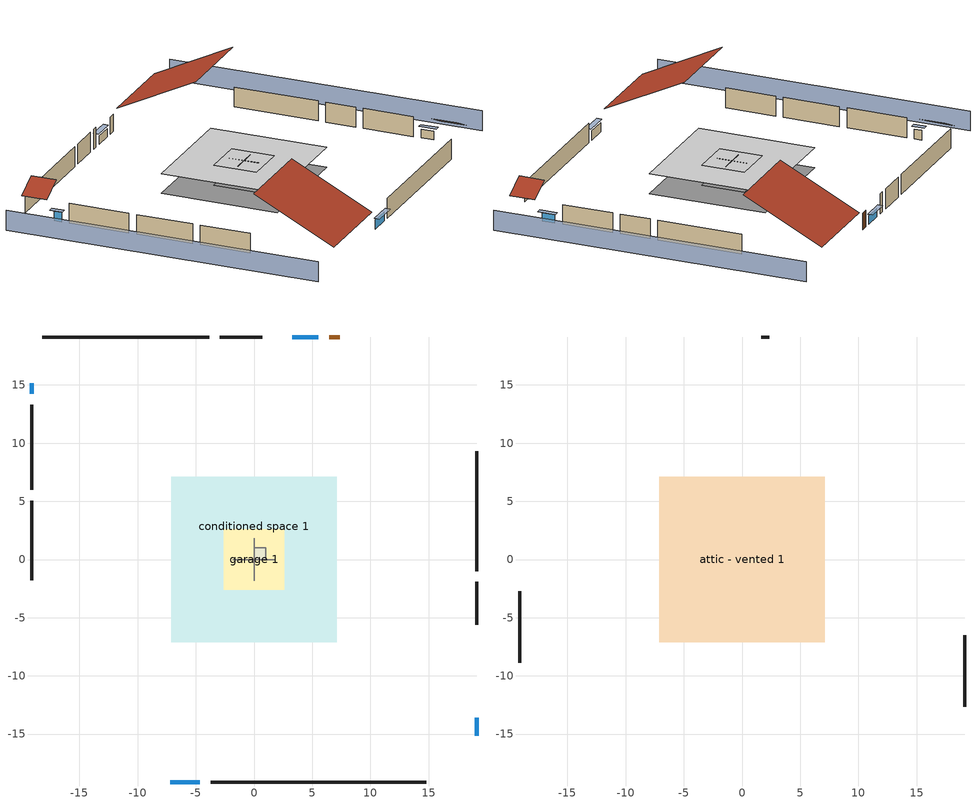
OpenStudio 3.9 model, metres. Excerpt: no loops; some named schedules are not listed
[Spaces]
garage 1
 floor foundation (Slab1 construction): -2.59,-2.59 -2.59,2.59 2.59,2.59 2.59,-2.59 z0
 wall outside (Wall1 construction): -19.12,13.3 -19.12,5.99 z0:2.44
 wall outside (Wall2 construction): 0.72,19.12 -2.93,19.12 z0:2.44
 wall outside (Wall12 construction): 19.12,-5.59 19.12,-1.93 z0:2.44
 wall to conditioned space 1 (Wall5 construction Reversed): -1.83,0 1.83,0 z0:2.44
 wall to conditioned space 1 (Wall6 construction Reversed): 0,-1.83 0,1.83 z0:2.44
conditioned space 1
 floor foundation (Slab2 construction): -7.11,-7.11 -7.11,7.11 7.11,7.11 7.11,-7.11 z0
 wall outside (Wall3 construction): -3.72,-19.12 14.81,-19.12 z0:2.44
 wall outside (Wall4 construction): -19.12,5.06 -19.12,-1.79 z0:2.44
 wall outside (Wall7 construction): -3.86,19.12 -18.19,19.12 z0:2.44
 wall outside (Wall8 construction): 19.12,-1 19.12,9.29 z0:2.44
 wall outside (AdiabaticWallConstruction): -7.21,-19.12 -4.65,-19.12 z0:1.13; -19.12,15.13 -19.12,14.23 z0:1.19; 5.54,19.12 3.27,19.12 / 19.12,-15.13 19.12,-13.59 z0:1.04
 wall outside (AdiabaticWallConstruction 1): 7.38,19.12 6.46,19.12 z0:2.03
 window (WindowConstruction): -7.21,-19.12 -4.65,-19.12 z0:1.13
 window (WindowConstruction 1): -19.12,15.13 -19.12,14.23 z0:1.19
 window (WindowConstruction 2): 5.53,19.12 3.27,19.12 z0:1.04
 window (WindowConstruction 3): 19.12,-15.13 19.12,-13.59 z0:1.04
 door (Door): 7.38,19.12 6.46,19.12 z0:2.03
furnace airloop ret air space
 floor adiabatic (AdiabaticConst): 0,0 0,1 1,1 1,0 z0
 wall adiabatic (AdiabaticConst): 0,1 0,0 1,0 1,1 0,1 z0:1
 ceiling adiabatic (AdiabaticConst): 1,0 1,1 0,1 0,0 z1
attic - vented 1
 floor to garage 1 (Floor1 construction): -2.59,-2.59 -2.59,2.59 2.59,2.59 2.59,-2.59 z2.44
 floor to conditioned space 1 (Floor2 construction Reversed): -7.11,-7.11 -7.11,7.11 7.11,7.11 7.11,-7.11 z2.44
 wall outside (Wall9 construction): -19.12,-2.72 -19.12,-8.87 z0:2.44
 wall outside (Wall10 construction): 19.12,-12.66 19.12,-6.52 z0:2.44
 wall outside (Wall11 construction): 2.34,19.12 1.65,19.12 z0:2.44
 roof outside (Roof1 construction): -8.13,-19.12,2.44 -8.13,-9.29,7.35 -19.12,-9.29,7.35 -19.12,-19.12,2.44
 roof outside (Roof2 construction): -19.12,16.06,2.44 -16.38,16.06,3.81 -16.38,19.12,3.81 -19.12,19.12,2.44
 roof outside (Roof3 construction): 19.12,-16.06,2.44 16.38,-16.06,3.81 16.38,-19.12,3.81 19.12,-19.12,2.44
 roof outside (Roof4 construction): 8.31,19.12,2.44 8.31,9.45,7.27 19.12,9.45,7.27 19.12,19.12,2.44
shading: 23.69,-19.12 23.69,19.12 / -23.69,19.12 -23.69,-19.12 z0:2.44; -4.35,-19.12 -7.51,-19.12 -7.51,-19.73 -4.35,-19.73 z1.43; -19.12,13.93 -19.12,15.44 -19.73,15.44 -19.73,13.93 z1.49; 2.96,19.12 5.84,19.12 5.84,19.73 2.96,19.73 z1.34; 19.12,-13.29 19.12,-15.44 19.73,-15.44 19.73,-13.29 z1.34
[Site]
Portland Intl Arpt_OR: Latitude {deg}=45.59; Longitude {deg}=-122.6; Time Zone {hr}=-8; Elevation {m}=33; Terrain=Suburbs; Keep Site Location Information=Yes
[Site:GroundTemperature:Shallow]
10.2558, 8.96328, 8.85977, 9.47314, 11.9355, 14.3863, 16.5111, 17.8571, 17.9714, 16.8767, 14.8061, 12.4304
[Site:WaterMainsTemperature]
Calculation Method=Schedule; Temperature Schedule=mains temperature schedule
[Building]
Building 1
[Material] Roughness=Rough
Name | Thickness {m} | Conductivity {W/m-K} | Density {kg/m3} | Specific Heat {J/kg-K} | Thermal Absorptance | Solar Absorptance | Visible Absorptance
asphalt or fiberglass shingles | 0.00635 | 0.162714 | 1121.4 | 1465.45 | 0.9 | 0.85 | 0.85
roof rigid ins | 0.00281632 | 0.029427 | 32.04 | 1214.23 | 0.9 | 0.7 | 0.7
osb sheathing 0.5 in. | 0.0127 | 0.115458 | 512.64 | 1214.23 | 0.9 | 0.6 | 0.6
wood siding | 0.0254 | 0.102417 | 544.68 | 1172.36 | 0.9 | 0.85 | 0.85
osb sheathing 0.5 in. 1 | 0.0127 | 0.115458 | 512.64 | 1214.23 | 0.9 | 0.7 | 0.7
wall stud and cavity | 0.1397 | 0.727959 | 139.0536 | 1170.24 | 0.9 | 0.6 | 0.6
wall stud and cavity 1 | 0.1397 | 0.550994 | 139.0536 | 1170.24 | 0.9 | 0.7 | 0.7
gypsum board | 0.0127 | 0.160291 | 801 | 837.4 | 0.9 | 0.6 | 0.6
osb sheathing 0.5 in. 2; osb sheathing 0.5 in. 3 | 0.0127 | 0.115458 | 512.64 | 1214.23
wall stud and cavity 2 | 0.1397 | 0.335416 | 139.0536 | 1170.24 | 0.9 | 0.7 | 0.7
ceiling stud and cavity | 0.1397 | 1.39189 | 65.682 | 1177.47 | 0.9 | 0.7 | 0.7
ceiling loosefill ins | 0.0846667 | 0.0480833 | 16.02 | 1046.75 | 0.9 | 0.7 | 0.7
ceiling stud and cavity 1 | 0.1397 | 0.302811 | 65.682 | 1177.47 | 0.9 | 0.7 | 0.7
concrete 4.0 in. | 0.1016 | 1.803125 | 2242.8 | 837.4 | 0.9 | 0.7 | 0.7
floor covering | 0.0127 | 0.0450781 | 54.468 | 1339.84 | 0.9 | 0.9 | 0.9
wood siding 1; wood siding 2 | 0.0254 | 0.102417 | 544.68 | 1172.36
wall rigid ins | 0.512978 | 0.029427 | 32.04 | 1214.23 | 0.9 | 0.7 | 0.7
wall stud and cavity 3 | 0.0889 | 0.380278 | 52.3479 | 1209.89 | 0.9 | 0.7 | 0.7
door material | 0.04445 | 0.0612267 | 512.64 | 1214.23 | 0.9 | 0.7 | 0.7
wall stud and cavity 4 | 0.0889 | 0.391764 | 83.0341 | 1211.67 | 0.9 | 0.7 | 0.7
furniture material conditioned space 1; furniture material garage 1 | 0.1524 | 0.115458 | 640.8 | 1214.23 | 0.9 | 0.6 | 0.6
[Construction]
Roof1 construction; Roof2 construction; Roof3 construction; Roof4 construction: asphalt or fiberglass shingles, roof rigid ins, osb sheathing 0.5 in.
Wall1 construction; Wall2 construction: wood siding, osb sheathing 0.5 in. 1, wall stud and cavity
Wall3 construction; Wall4 construction: wood siding, osb sheathing 0.5 in. 1, wall stud and cavity 1, gypsum board
Wall5 construction Reversed: gypsum board, wall stud and cavity 2, osb sheathing 0.5 in. 2
Wall6 construction Reversed: gypsum board, wall stud and cavity 2, osb sheathing 0.5 in. 3
Wall7 construction; Wall8 construction: wood siding, osb sheathing 0.5 in. 3, wall stud and cavity 1, gypsum board
Wall9 construction; Wall10 construction; Wall11 construction; Wall12 construction: wood siding, osb sheathing 0.5 in. 3, wall stud and cavity
Floor1 construction: ceiling stud and cavity
Floor2 construction Reversed: gypsum board, ceiling stud and cavity 1, ceiling loosefill ins
Slab1 construction: concrete 4.0 in.
Slab2 construction: concrete 4.0 in., floor covering
WindowConstruction; WindowConstruction 1; WindowConstruction 2; WindowConstruction 3: WindowMaterial
AdiabaticWallConstruction: wood siding 1, wall rigid ins, wall stud and cavity 3, gypsum board
Door: door material
AdiabaticWallConstruction 1: wood siding 2, wall rigid ins, wall stud and cavity 3, gypsum board
PartitionWallConstruction: gypsum board, wall stud and cavity 4, gypsum board
furniture construction conditioned space 1: furniture material conditioned space 1
furniture construction garage 1: furniture material garage 1
AdiabaticConst: Adiabatic
[WindowMaterial:SimpleGlazingSystem]
WindowMaterial: U-Factor {W/m2-K}=2.15764; Solar Heat Gain Coefficient=0.44
[Material:NoMass]
Adiabatic: Roughness=Rough; Thermal Resistance {m2-K/W}=176.1
[ThermalZone] Multiplier=1; Use Ideal Air Loads=No
Name | Volume {m3} | Thermostat
conditioned space | 493.619 | conditioned space temperature setpoint
attic - vented | 258.62
garage | 65.242
furnace airloop ret air zone | 1
[Sizing:Zone] Zone Cooling Design Supply Air Temperature Input Method=SupplyAirTemperature; Zone Cooling Design Supply Air Temperature {C}=14; Zone Cooling Design Supply Air Temperature Difference {deltaC}=11.11; Zone Heating Design Supply Air Temperature Input Method=SupplyAirTemperature; Zone Heating Design Supply Air Temperature {C}=40; Zone Heating Design Supply Air Temperature Difference {deltaC}=11.11; Zone Cooling Design Supply Air Humidity Ratio {kg-H2O/kg-air}=0.0085; Zone Heating Design Supply Air Humidity Ratio {kg-H2O/kg-air}=0.008; Cooling Design Air Flow Method=DesignDay; Heating Design Air Flow Method=DesignDay; Account for Dedicated Outdoor Air System=No; Dedicated Outdoor Air System Control Strategy=NeutralSupplyAir; Dedicated Outdoor Air Low Setpoint Temperature for Design {C}=autosize; Dedicated Outdoor Air High Setpoint Temperature for Design {C}=autosize; Zone Load Sizing Method=Sensible Load Only No Latent Load; Zone Latent Cooling Design Supply Air Humidity Ratio Input Method=HumidityRatioDifference; Zone Cooling Design Supply Air Humidity Ratio Difference {kgWater/kgDryAir}=0.005; Zone Latent Heating Design Supply Air Humidity Ratio Input Method=HumidityRatioDifference; Zone Humidification Design Supply Air Humidity Ratio Difference {kgWater/kgDryAir}=0.005; Sizing Option=Coincident
attic - vented; garage; furnace airloop ret air zone
[Space]
Name | Thermal Zone | Volume {m3}
conditioned space 1 | conditioned space | 493.619
attic - vented 1 | attic - vented | 258.62
garage 1 | garage | 65.242
furnace airloop ret air space | furnace airloop ret air zone
[ThermostatSetpoint:DualSetpoint]
conditioned space temperature setpoint: Heating Setpoint Temperature Schedule=heating setpoint; Cooling Setpoint Temperature Schedule=cooling setpoint; Temperature Difference Between Cutout And Setpoint {deltaC}=0
[Foundation:Kiva] Wall Height Above Grade {m}=0.1016; Wall Depth Below Slab {m}=0.2032
Name | Initial Indoor Air Temperature {C}
Foundation Kiva 1 | 13.4258
Foundation Kiva 2 | 21.1111
[Foundation:Kiva:Settings]
Soil Conductivity {W/m-K}=1.3848; Soil Density {kg/m3}=1842.3; Soil Specific Heat {J/kg-K}=418.7; Ground Solar Absorptivity=0.9; Ground Thermal Absorptivity=0.9; Ground Surface Roughness {m}=0.03; Far-Field Width {m}=40; Deep-Ground Boundary Condition=ZeroFlux; Deep-Ground Depth {m}=40; Minimum Cell Dimension {m}=0.2; Maximum Cell Growth Coefficient=3; Simulation Timestep=Timestep
[SurfaceProperty:ExposedFoundationPerimeter] Exposed Perimeter Calculation Method=TotalExposedPerimeter
Name | Total Exposed Perimeter {m}
Slab1 | 14.6304
Slab2 | 54.01056
[SurfaceProperty:IncidentSolarMultiplier] Incident Solar Multiplier=1; Incident Solar Multiplier Schedule=trans schedule winter=0.85 summer=0.7
Window1; Window2; Window3; Window4
[InternalMass:Definition] Design Level Calculation Method=SurfaceArea
Name | Construction | Surface Area {m2}
partition wall mass | PartitionWallConstruction | 202.436
furniture mass conditioned space 1 | furniture construction conditioned space 1 | 80.97429
furniture mass garage 1 | furniture construction garage 1 | 2.67561
[InternalMass] Multiplier=1
Name | Internal Mass Definition | Space or SpaceType
partition wall mass | partition wall mass | conditioned space 1
furniture mass conditioned space 1 | furniture mass conditioned space 1 | conditioned space 1
furniture mass garage 1 | furniture mass garage 1 | garage 1
[EnergyManagementSystem:Sensor]
Name | Output Variable or Output Meter Index Key | Output Variable or Output Meter
water_heater_amb_temp | garage | Zone Mean Air Temperature
water_heater_amb_rh | garage | Zone Air Relative Humidity
water_heater_T_set | water heater setpoint | Schedule Value
out_pb_s |  | Site Outdoor Air Barometric Pressure
out_wt_s |  | Site Outdoor Air Humidity Ratio
site_vw_s |  | Site Wind Speed
cool_season | cooling season schedule | Schedule Value
furnace_airloop_AH_MFR_s | Node 6 | System Node Mass Flow Rate
furnace_airloop_AH_VFR_s | Node 6 | System Node Current Density Volume Flow Rate
furnace_airloop_AH_Tout_s | Node 6 | System Node Temperature
furnace_airloop_AH_Wout_s | Node 6 | System Node Humidity Ratio
furnace_airloop_RA_T_s | Node 9 | System Node Temperature
furnace_airloop_Ra_W_s | Node 9 | System Node Humidity Ratio
furnace_airloop_0_DZ_T_s | attic - vented | Zone Air Temperature
furnace_airloop_0_DZ_W_s | attic - vented | Zone Mean Air Humidity Ratio
natural_vent_s | natural vent schedule | Schedule Value
htg_sp_s | heating setpoint | Schedule Value
clg_sp_s | cooling setpoint | Schedule Value
mech_vent_range_fan_0_sch_s | mech vent range fan 0 schedule | Schedule Value
mech_vent_bath_fan_0_sch_s | mech vent bath fan 0 schedule | Schedule Value
clothes_dryer_exhaust_0_sch_s | clothes_dryer | Schedule Value
htg_load_cond |  | Heating:EnergyTransfer:Zone:CONDITIONED SPACE
clg_load_cond |  | Cooling:EnergyTransfer:Zone:CONDITIONED SPACE
htg_load_duct |  | Heating:EnergyTransfer:Zone:FURNACE AIRLOOP RET AIR ZONE
clg_load_duct |  | Cooling:EnergyTransfer:Zone:FURNACE AIRLOOP RET AIR ZONE
s_conv | Floor2 | Surface Inside Face Convection Heat Gain Energy
s_ig | Floor2 | Surface Inside Face Internal Gains Radiation Heat Gain Energy
s_sol | Floor2 | Surface Inside Face Solar Radiation Heat Gain Energy
s_lgt | Floor2 | Surface Inside Face Lights Radiation Heat Gain Energy
s_surf | Floor2 | Surface Inside Face Net Surface Thermal Radiation Heat Gain Energy
s_conv_1 | Slab2 | Surface Inside Face Convection Heat Gain Energy
s_ig_1 | Slab2 | Surface Inside Face Internal Gains Radiation Heat Gain Energy
s_sol_1 | Slab2 | Surface Inside Face Solar Radiation Heat Gain Energy
s_lgt_1 | Slab2 | Surface Inside Face Lights Radiation Heat Gain Energy
s_surf_1 | Slab2 | Surface Inside Face Net Surface Thermal Radiation Heat Gain Energy
ss_sol | Door1 | Surface Inside Face Solar Radiation Heat Gain Energy
ss_lgt | Door1 | Surface Inside Face Lights Radiation Heat Gain Energy
ss_conv | Door1 | Surface Inside Face Convection Heat Gain Energy
ss_ig | Door1 | Surface Inside Face Internal Gains Radiation Heat Gain Energy
ss_surf | Door1 | Surface Inside Face Net Surface Thermal Radiation Heat Gain Energy
ss_conv_1 | Window1 | Surface Inside Face Convection Heat Gain Energy
ss_ig_1 | Window1 | Surface Inside Face Internal Gains Radiation Heat Gain Energy
ss_surf_1 | Window1 | Surface Inside Face Net Surface Thermal Radiation Heat Gain Energy
ss_trans_in | Window1 | Surface Window Transmitted Solar Radiation Rate
ss_back_out | Window1 | Surface Window Shortwave from Zone Back Out Window Heat Transfer Rate
ss_trans_out | Window1 | Surface Inside Face Initial Transmitted Diffuse Transmitted Out Window Solar Radiation Rate
ss_conv_2 | Window2 | Surface Inside Face Convection Heat Gain Energy
ss_ig_2 | Window2 | Surface Inside Face Internal Gains Radiation Heat Gain Energy
ss_surf_2 | Window2 | Surface Inside Face Net Surface Thermal Radiation Heat Gain Energy
ss_trans_in_1 | Window2 | Surface Window Transmitted Solar Radiation Rate
ss_back_out_1 | Window2 | Surface Window Shortwave from Zone Back Out Window Heat Transfer Rate
ss_trans_out_1 | Window2 | Surface Inside Face Initial Transmitted Diffuse Transmitted Out Window Solar Radiation Rate
ss_conv_3 | Window3 | Surface Inside Face Convection Heat Gain Energy
ss_ig_3 | Window3 | Surface Inside Face Internal Gains Radiation Heat Gain Energy
ss_surf_3 | Window3 | Surface Inside Face Net Surface Thermal Radiation Heat Gain Energy
ss_trans_in_2 | Window3 | Surface Window Transmitted Solar Radiation Rate
ss_back_out_2 | Window3 | Surface Window Shortwave from Zone Back Out Window Heat Transfer Rate
ss_trans_out_2 | Window3 | Surface Inside Face Initial Transmitted Diffuse Transmitted Out Window Solar Radiation Rate
ss_conv_4 | Window4 | Surface Inside Face Convection Heat Gain Energy
ss_ig_4 | Window4 | Surface Inside Face Internal Gains Radiation Heat Gain Energy
ss_surf_4 | Window4 | Surface Inside Face Net Surface Thermal Radiation Heat Gain Energy
ss_trans_in_3 | Window4 | Surface Window Transmitted Solar Radiation Rate
ss_back_out_3 | Window4 | Surface Window Shortwave from Zone Back Out Window Heat Transfer Rate
ss_trans_out_3 | Window4 | Surface Inside Face Initial Transmitted Diffuse Transmitted Out Window Solar Radiation Rate
s_conv_2 | Wall3 | Surface Inside Face Convection Heat Gain Energy
s_ig_2 | Wall3 | Surface Inside Face Internal Gains Radiation Heat Gain Energy
s_sol_2 | Wall3 | Surface Inside Face Solar Radiation Heat Gain Energy
s_lgt_2 | Wall3 | Surface Inside Face Lights Radiation Heat Gain Energy
s_surf_2 | Wall3 | Surface Inside Face Net Surface Thermal Radiation Heat Gain Energy
s_conv_3 | Wall4 | Surface Inside Face Convection Heat Gain Energy
s_ig_3 | Wall4 | Surface Inside Face Internal Gains Radiation Heat Gain Energy
s_sol_3 | Wall4 | Surface Inside Face Solar Radiation Heat Gain Energy
s_lgt_3 | Wall4 | Surface Inside Face Lights Radiation Heat Gain Energy
s_surf_3 | Wall4 | Surface Inside Face Net Surface Thermal Radiation Heat Gain Energy
s_conv_4 | Wall5 | Surface Inside Face Convection Heat Gain Energy
s_ig_4 | Wall5 | Surface Inside Face Internal Gains Radiation Heat Gain Energy
s_sol_4 | Wall5 | Surface Inside Face Solar Radiation Heat Gain Energy
s_lgt_4 | Wall5 | Surface Inside Face Lights Radiation Heat Gain Energy
s_surf_4 | Wall5 | Surface Inside Face Net Surface Thermal Radiation Heat Gain Energy
s_conv_5 | Wall6 | Surface Inside Face Convection Heat Gain Energy
s_ig_5 | Wall6 | Surface Inside Face Internal Gains Radiation Heat Gain Energy
s_sol_5 | Wall6 | Surface Inside Face Solar Radiation Heat Gain Energy
s_lgt_5 | Wall6 | Surface Inside Face Lights Radiation Heat Gain Energy
s_surf_5 | Wall6 | Surface Inside Face Net Surface Thermal Radiation Heat Gain Energy
s_conv_6 | Wall7 | Surface Inside Face Convection Heat Gain Energy
s_ig_6 | Wall7 | Surface Inside Face Internal Gains Radiation Heat Gain Energy
s_sol_6 | Wall7 | Surface Inside Face Solar Radiation Heat Gain Energy
s_lgt_6 | Wall7 | Surface Inside Face Lights Radiation Heat Gain Energy
s_surf_6 | Wall7 | Surface Inside Face Net Surface Thermal Radiation Heat Gain Energy
s_conv_7 | Wall8 | Surface Inside Face Convection Heat Gain Energy
s_ig_7 | Wall8 | Surface Inside Face Internal Gains Radiation Heat Gain Energy
s_sol_7 | Wall8 | Surface Inside Face Solar Radiation Heat Gain Energy
s_lgt_7 | Wall8 | Surface Inside Face Lights Radiation Heat Gain Energy
s_surf_7 | Wall8 | Surface Inside Face Net Surface Thermal Radiation Heat Gain Energy
im_conv | furniture mass conditioned space 1 | Surface Inside Face Convection Heat Gain Energy
im_ig | furniture mass conditioned space 1 | Surface Inside Face Internal Gains Radiation Heat Gain Energy
im_sol | furniture mass conditioned space 1 | Surface Inside Face Solar Radiation Heat Gain Energy
[ElectricEquipment:Definition] Design Level Calculation Method=EquipmentLevel
Name | Design Level {W} | Fraction Latent | Fraction Radiant | Fraction Lost
ceiling fan | 16.0871 | 0 | 0.558 | 0
clothes washer | 2603.56 | 0.03 | 0.162 | 0.7
clothes dryer | 1459.44 | 0.015 | 0.081 | 0.85
dishwasher | 3840.31 | 0.3 | 0.18 | 0.4
fridge | 49.4292 | 0 | 0.6 | 0
freezer | 194.914 | 0 | 0.6 | 0
cooking range | 4554.64 | 0.08 | 0.432 | 0.2
misc tv | 955.148 | 0 | 0.6 | 0
misc plug loads | 324.516 | 0.021 | 0.558 | 0.049
whole house fan; mech vent house fan | 0 | 0 | 0 | 1
mech vent house fan cfis | 0 | 0 | 0 | 0
mech vent range fan 0; mech vent bath fan 0 | 30 | 0 | 0 | 1
[ElectricEquipment]
Name | Electric Equipment Definition | Space or SpaceType | Schedule
ceiling fan | ceiling fan | conditioned space 1 | ceiling_fan
clothes washer | clothes washer | conditioned space 1 | clothes_washer
clothes dryer | clothes dryer | conditioned space 1 | clothes_dryer
dishwasher | dishwasher | conditioned space 1 | dishwasher
fridge | fridge | conditioned space 1 | fridge schedule
freezer | freezer | garage 1 | freezer schedule
cooking range | cooking range | conditioned space 1 | cooking_range
misc tv | misc tv | conditioned space 1 | plug_loads_tv
misc plug loads | misc plug loads | conditioned space 1 | plug_loads_other
whole house fan | whole house fan | conditioned space 1 | Always On Discrete
mech vent house fan | mech vent house fan | conditioned space 1 | mech vent house fan schedule
mech vent house fan cfis | mech vent house fan cfis | conditioned space 1 | mech vent house fan cfis schedule
mech vent range fan 0 | mech vent range fan 0 | conditioned space 1 | mech vent range fan 0 schedule
mech vent bath fan 0 | mech vent bath fan 0 | conditioned space 1 | mech vent bath fan 0 schedule
[OtherEquipment:Definition] Design Level Calculation Method=EquipmentLevel
Name | Design Level {W} | Fraction Latent | Fraction Radiant | Fraction Lost
water heater sens; furnace airloop_0 SupSensLkToCond; furnace airloop_0 SupCondToLv; furnace airloop_0 RetCondToRP; furnace airloop_0 RetSensLkToRP; furnace airloop_0 SupCondToDZ; furnace airloop_0 RetCondToDZ; furnace airloop_0 SupSensLkToDZ; mech vent house fan sensible load | 0 | 0 | 0 | 0
water heater lat; furnace airloop_0 SupLatLkToCond; furnace airloop_0 RetLatLkToRP; furnace airloop_0 SupLatLkToDZ; mech vent house fan latent load | 0 | 1 | 0 | 0
water heater energy adjustment1 | 0.01 | 0 | 0 | 1
clothes dryer 2 | 19388.9 | 0.015 | 0.081 | 0.85
cooking range 2 | 0 | 0.08 | 0.432 | 0.2
general water use sensible | -25.2881 | 0 | 0.6 | 0
general water use latent | 25.6591 | 1 | 0 | 0
[OtherEquipment]
Name | Other Equipment Definition | Space or SpaceType | Schedule | Fuel Type
water heater sens | water heater sens | garage 1 | Always On Discrete
water heater lat | water heater lat | garage 1 | Always On Discrete
water heater energy adjustment1 | water heater energy adjustment1 | garage 1 | Always On Discrete | Electricity
clothes dryer 1 | clothes dryer 2 | conditioned space 1 | clothes_dryer | NaturalGas
cooking range 1 | cooking range 2 | conditioned space 1 | cooking_range | Electricity
general water use sensible | general water use sensible | conditioned space 1 | general water use schedule
general water use latent | general water use latent | conditioned space 1 | general water use schedule
furnace airloop_0 SupSensLkToCond | furnace airloop_0 SupSensLkToCond | conditioned space 1 | Always On Discrete
furnace airloop_0 SupLatLkToCond | furnace airloop_0 SupLatLkToCond | conditioned space 1 | Always On Discrete
furnace airloop_0 SupCondToLv | furnace airloop_0 SupCondToLv | conditioned space 1 | Always On Discrete
furnace airloop_0 RetCondToRP | furnace airloop_0 RetCondToRP | furnace airloop ret air space | Always On Discrete
furnace airloop_0 RetSensLkToRP | furnace airloop_0 RetSensLkToRP | furnace airloop ret air space | Always On Discrete
furnace airloop_0 RetLatLkToRP | furnace airloop_0 RetLatLkToRP | furnace airloop ret air space | Always On Discrete
furnace airloop_0 SupCondToDZ | furnace airloop_0 SupCondToDZ | attic - vented 1 | Always On Discrete
furnace airloop_0 RetCondToDZ | furnace airloop_0 RetCondToDZ | attic - vented 1 | Always On Discrete
furnace airloop_0 SupSensLkToDZ | furnace airloop_0 SupSensLkToDZ | attic - vented 1 | Always On Discrete
furnace airloop_0 SupLatLkToDZ | furnace airloop_0 SupLatLkToDZ | attic - vented 1 | Always On Discrete
mech vent house fan sensible load | mech vent house fan sensible load | conditioned space 1 | Always On Discrete
mech vent house fan latent load | mech vent house fan latent load | conditioned space 1 | Always On Discrete
[WaterUse:Equipment:Definition]
Name | Peak Flow Rate {m3/s}
clothes washer | 5.48352e-05
dishwasher | 3.49094e-05
[Lights:Definition] Design Level Calculation Method=LightingLevel; Fraction Radiant=0.6; Fraction Visible=0.2; Return Air Fraction=0
Name | Lighting Level {W}
interior lighting | 763.829
garage lighting | 25.3085
[Lights] Fraction Replaceable=1
Name | Lights Definition | Space or SpaceType | Schedule
interior lighting | interior lighting | conditioned space 1 | lighting_interior
garage lighting | garage lighting | garage 1 | lighting_garage
[Exterior:Lights:Definition]
exterior lighting: Design Level {W}=12.0218
[Exterior:Lights]
exterior lighting: Exterior Lights Definition=exterior lighting; Schedule=exterior lighting schedule
[People:Definition]
occupants: Number of People Calculation Method=People; Number of People {people}=1; Fraction Radiant=0.314171; Sensible Heat Fraction=0.56303; Carbon Dioxide Generation Rate {m3/s-W}=0; Enable ASHRAE 55 Comfort Warnings=No; Mean Radiant Temperature Calculation Type=EnclosureAveraged
[People]
occupants: People Definition=occupants; Space or SpaceType=conditioned space 1; Number of People Schedule=occupants; Activity Level Schedule=occupants activity schedule; Multiplier=1
[ZoneMixing] Schedule=Always On Continuous; Design Flow Rate Calculation Method=Flow/Zone; Design Flow Rate {m3/s}=0
Name | Zone or Space | Source Zone or Space
furnace airloop_0 ZoneMixDZToCond mix | conditioned space | attic - vented
furnace airloop_0 ZoneMixCondToDZ mix; whole house fan mix | attic - vented | conditioned space
[SpaceInfiltration:DesignFlowRate] Schedule=Always On Discrete; Design Flow Rate Calculation Method=Flow/Space; Design Flow Rate {m3/s}=0
Name | Space or SpaceType
natural vent flow; whole house fan flow; infil flow | conditioned space 1
attic_vented 1 duct leakage imbalance infil flow | attic - vented 1
[SpaceInfiltration:EffectiveLeakageArea] Schedule=Always On Discrete
Name | Space or SpaceType | Effective Air Leakage Area {cm2} | Stack Coefficient | Wind Coefficient
infil garage 1 | garage 1 | 271.837 | 0.000129147 | 4.38083e-05
infil attic - vented 1 | attic - vented 1 | 7638.96 | 0.000235401 | 3.77681e-05
